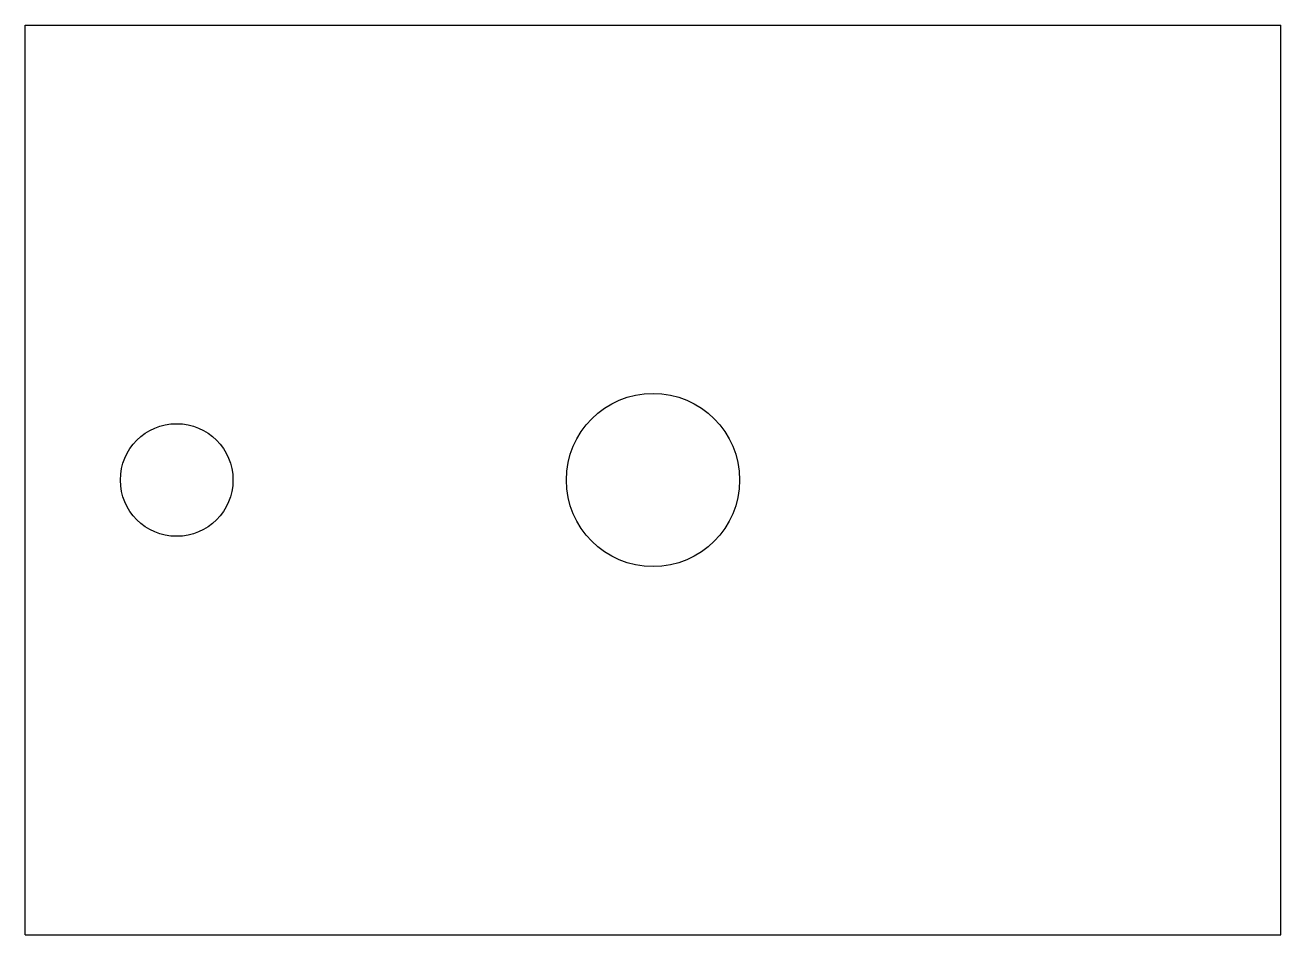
# Model space of a CAD drawing. Header units: millimetres. Extents: x -29 to 29, y -21 to 21.
import ezdxf

# ---------------------------------------------------------------- set-up
doc = ezdxf.new("R2010")
doc.units = ezdxf.units.MM

msp = doc.modelspace()

# ---------------------------------------------------------------- linework, layer by layer
for p, q in [((-29, -21), (-29, 21)), ((-29, 21), (29, 21)), ((29, -21), (29, 21)), ((-29, -21), (29, -21))]:
    msp.add_line(p, q)
for centre, radius in [((0, 0), 4), ((-22, 0), 2.6)]:
    msp.add_circle(centre, radius)

doc.saveas('drawing.dxf')
